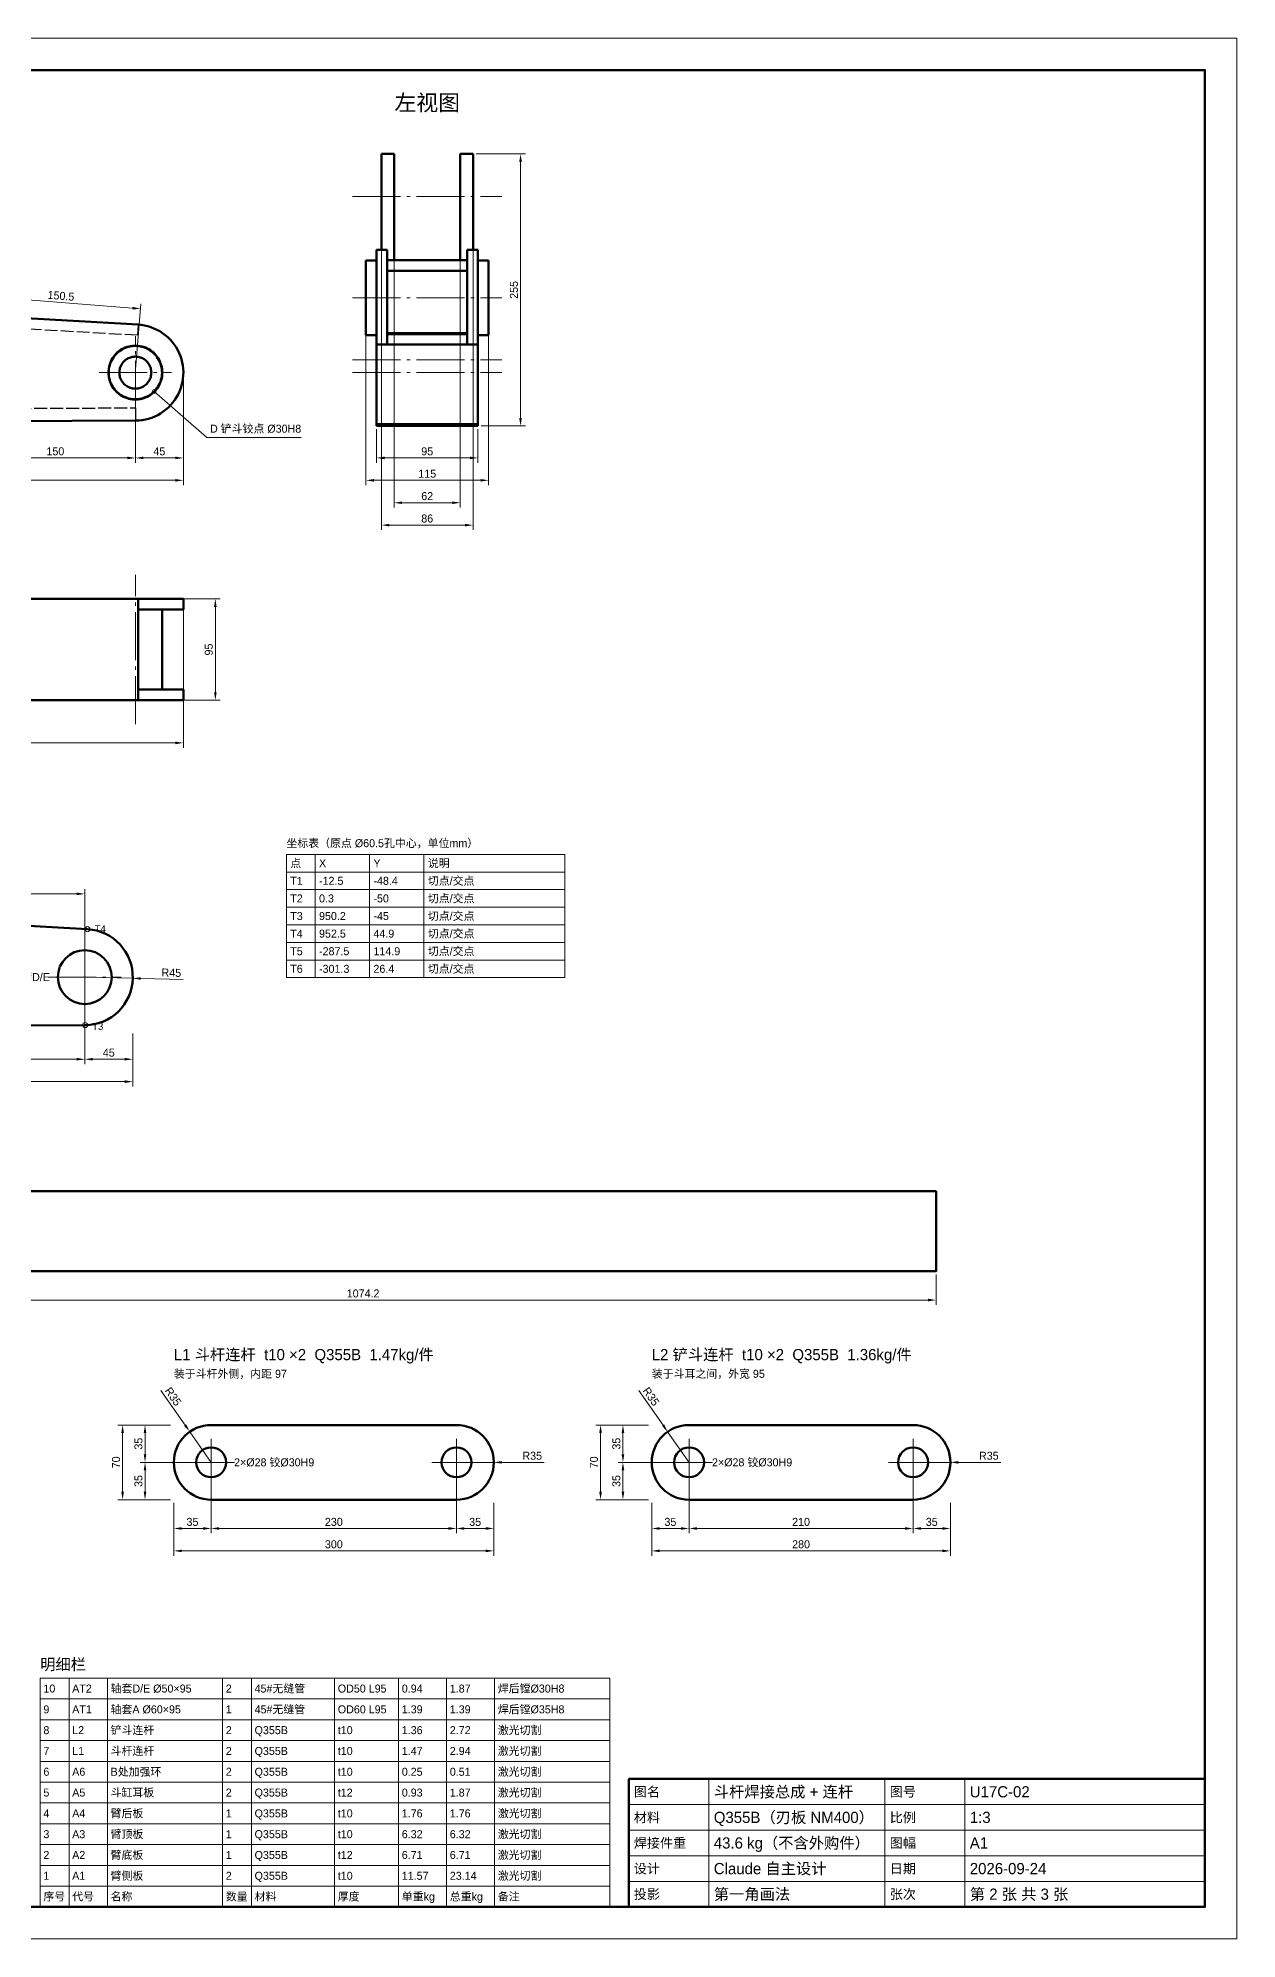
# Model space of a CAD drawing. Header units: millimetres. Extents: x 0 to 2523, y 0 to 1782.
# Drawn here: x 1399 to 2523, y 0 to 1782 of the extents above; entities that cross this region are included whole.
import ezdxf
from ezdxf.enums import TextEntityAlignment as Align

# ---------------------------------------------------------------- set-up
doc = ezdxf.new("R2010")
doc.units = ezdxf.units.MM
doc.header["$LTSCALE"] = 3
doc.linetypes.add('GB_CENTER', pattern=[20, 15, -2, 1, -2])
doc.linetypes.add('GB_HIDDEN', pattern=[5, 4, -1])
for name, color, linetype, lineweight in [('CENTER', 7, 'GB_CENTER', 18), ('DIM', 7, 'Continuous', 18), ('FRAME', 7, 'Continuous', 70), ('HIDDEN', 7, 'GB_HIDDEN', 25), ('OUTLINE', 7, 'Continuous', 50), ('TEXT', 7, 'Continuous', 25), ('THIN', 7, 'Continuous', 18)]:
    doc.layers.add(name, color=color, linetype=linetype, lineweight=lineweight)
doc.styles.add('CJK', font='wqy-zenhei.ttc')
doc.dimstyles.new('GB', dxfattribs={"dimscale": 3, "dimtxt": 2.5, "dimasz": 2.5, "dimexe": 1.5, "dimexo": 1, "dimgap": 0.8, "dimtad": 1, "dimdec": 1, "dimdsep": 46, "dimtxsty": 'CJK', "dimcen": 2.5, "dimazin": 3, "dimtfac": 1, "dimtmove": 0, "dimatfit": 3, "dimlwd": 18, "dimlwe": 18})

msp = doc.modelspace()

# ---------------------------------------------------------------- linework, layer by layer
at = {"layer": 'CENTER'}
for p, q in [((1693.83, 1633.37), (1833.83, 1633.37)), ((1693.83, 1538.37), (1833.83, 1538.37)), ((1490.2, 1434.37), (1490.2, 1502.37)), ((1693.83, 1480.37), (1833.83, 1480.37)), ((1456.2, 1468.37), (1524.2, 1468.37)), ((1693.83, 1468.37), (1833.83, 1468.37)), ((1693.83, 1468.37), (1833.83, 1468.37)), ((1490.2, 1138.74), (1490.2, 1278.74)), ((1442.81, 867.44), (1442.81, 935.94)), ((1408.56, 901.69), (1477.06, 901.69)), ((1561.27, 423.81), (1561.27, 469.81)), ((1791.27, 423.81), (1791.27, 469.81)), ((2009.33, 423.81), (2009.33, 469.81)), ((2219.33, 423.81), (2219.33, 469.81)), ((1538.27, 446.81), (1584.27, 446.81)), ((1768.27, 446.81), (1814.27, 446.81)), ((1986.33, 446.81), (2032.33, 446.81)), ((2196.33, 446.81), (2242.33, 446.81))]:
    msp.add_line(p, q, dxfattribs=at)
at = {"layer": 'DIM'}
msp.add_lwpolyline([(1507.87, 1450.69), (1557.2, 1407.37), (1645.7, 1407.37)], dxfattribs=at)
msp.add_circle((1507.87, 1450.69), 1.8, dxfattribs=at)
at = {"layer": 'FRAME'}
for points in [[(75, 30), (2493, 30), (2493, 1752), (75, 1752)], [(1953, 30), (2493, 30), (2493, 150), (1953, 150)]]:
    msp.add_lwpolyline(points, close=True, dxfattribs=at)
at = {"layer": 'HIDDEN'}
for points in [[(1492.73, 1513.3), (252.73, 1583.3)], [(1492.17, 1503.31), (419.63, 1563.86)], [(1492.17, 1503.31), (419.63, 1563.86)], [(1490.43, 1423.37), (1493.51, 1423.49), (1496.57, 1423.82), (1499.6, 1424.36), (1502.59, 1425.11), (1505.52, 1426.06), (1508.38, 1427.2), (1511.15, 1428.54), (1513.83, 1430.07), (1516.39, 1431.78), (1518.83, 1433.65), (1521.14, 1435.69), (1523.3, 1437.89), (1525.31, 1440.22), (1527.15, 1442.69), (1528.82, 1445.28), (1530.31, 1447.97), (1531.61, 1450.76), (1532.72, 1453.64), (1533.62, 1456.58), (1534.33, 1459.58), (1534.83, 1462.61), (1535.12, 1465.68), (1535.19, 1468.76), (1535.06, 1471.83), (1534.72, 1474.89), (1534.17, 1477.92), (1533.41, 1480.91), (1532.45, 1483.84), (1531.3, 1486.69), (1529.95, 1489.46), (1528.41, 1492.13), (1526.7, 1494.68), (1524.81, 1497.12), (1522.77, 1499.42), (1520.57, 1501.57), (1518.22, 1503.57), (1515.75, 1505.41), (1513.16, 1507.07), (1510.46, 1508.55), (1507.66, 1509.84), (1504.79, 1510.94), (1501.84, 1511.84), (1498.84, 1512.53), (1495.8, 1513.02), (1492.73, 1513.3)], [(1490.43, 1423.37), (1493.51, 1423.49), (1496.57, 1423.82), (1499.6, 1424.36), (1502.59, 1425.11), (1505.52, 1426.06), (1508.38, 1427.2), (1511.15, 1428.54), (1513.83, 1430.07), (1516.39, 1431.78), (1518.83, 1433.65), (1521.14, 1435.69), (1523.3, 1437.89), (1525.31, 1440.22), (1527.15, 1442.69), (1528.82, 1445.28), (1530.31, 1447.97), (1531.61, 1450.76), (1532.72, 1453.64), (1533.62, 1456.58), (1534.33, 1459.58), (1534.83, 1462.61), (1535.12, 1465.68), (1535.19, 1468.76), (1535.06, 1471.83), (1534.72, 1474.89), (1534.17, 1477.92), (1533.41, 1480.91), (1532.45, 1483.84), (1531.3, 1486.69), (1529.95, 1489.46), (1528.41, 1492.13), (1526.7, 1494.68), (1524.81, 1497.12), (1522.77, 1499.42), (1520.57, 1501.57), (1518.22, 1503.57), (1515.75, 1505.41), (1513.16, 1507.07), (1510.46, 1508.55), (1507.66, 1509.84), (1504.79, 1510.94), (1501.84, 1511.84), (1498.84, 1512.53), (1495.8, 1513.02), (1492.73, 1513.3)], [(1490.43, 1423.37), (1493.51, 1423.49), (1496.57, 1423.82), (1499.6, 1424.36), (1502.59, 1425.11), (1505.52, 1426.06), (1508.38, 1427.2), (1511.15, 1428.54), (1513.83, 1430.07), (1516.39, 1431.78), (1518.83, 1433.65), (1521.14, 1435.69), (1523.3, 1437.89), (1525.31, 1440.22), (1527.15, 1442.69), (1528.82, 1445.28), (1530.31, 1447.97), (1531.61, 1450.76), (1532.72, 1453.64), (1533.62, 1456.58), (1534.33, 1459.58), (1534.83, 1462.61), (1535.12, 1465.68), (1535.19, 1468.76), (1535.06, 1471.83), (1534.72, 1474.89), (1534.17, 1477.92), (1533.41, 1480.91), (1532.45, 1483.84), (1531.3, 1486.69), (1529.95, 1489.46), (1528.41, 1492.13), (1526.7, 1494.68), (1524.81, 1497.12), (1522.77, 1499.42), (1520.57, 1501.57), (1518.22, 1503.57), (1515.75, 1505.41), (1513.16, 1507.07), (1510.46, 1508.55), (1507.66, 1509.84), (1504.79, 1510.94), (1501.84, 1511.84), (1498.84, 1512.53), (1495.8, 1513.02), (1492.73, 1513.3)], [(1492.73, 1513.3), (1492.17, 1503.31)], [(1492.73, 1513.3), (1492.17, 1503.31)], [(1515.45, 1468.37), (1515.39, 1466.61), (1515.2, 1464.85), (1514.89, 1463.12), (1514.47, 1461.41), (1513.92, 1459.73), (1513.26, 1458.1), (1512.49, 1456.51), (1511.61, 1454.99), (1510.62, 1453.53), (1509.54, 1452.14), (1508.36, 1450.83), (1507.09, 1449.6), (1505.74, 1448.47), (1504.32, 1447.44), (1502.82, 1446.5), (1501.27, 1445.67), (1499.66, 1444.96), (1498, 1444.35), (1496.31, 1443.87), (1494.58, 1443.5), (1492.84, 1443.26), (1491.08, 1443.13), (1489.32, 1443.13), (1487.56, 1443.26), (1485.81, 1443.5), (1484.09, 1443.87), (1482.39, 1444.35), (1480.74, 1444.96), (1479.13, 1445.67), (1477.57, 1446.5), (1476.08, 1447.44), (1474.65, 1448.47), (1473.3, 1449.6), (1472.03, 1450.83), (1470.85, 1452.14), (1469.77, 1453.53), (1468.78, 1454.99), (1467.9, 1456.51), (1467.13, 1458.1), (1466.47, 1459.73), (1465.92, 1461.41), (1465.5, 1463.12), (1465.19, 1464.85), (1465.01, 1466.61), (1464.95, 1468.37), (1465.01, 1470.13), (1465.19, 1471.88), (1465.5, 1473.62), (1465.92, 1475.33), (1466.47, 1477), (1467.13, 1478.64), (1467.9, 1480.22), (1468.78, 1481.75), (1469.77, 1483.21), (1470.85, 1484.6), (1472.03, 1485.91), (1473.3, 1487.13), (1474.65, 1488.27), (1476.08, 1489.3), (1477.57, 1490.24), (1479.13, 1491.06), (1480.74, 1491.78), (1482.39, 1492.38), (1484.09, 1492.87), (1485.81, 1493.23), (1487.56, 1493.48), (1489.32, 1493.6), (1491.08, 1493.6), (1492.84, 1493.48), (1494.58, 1493.23), (1496.31, 1492.87), (1498, 1492.38), (1499.66, 1491.78), (1501.27, 1491.06), (1502.82, 1490.24), (1504.32, 1489.3), (1505.74, 1488.27), (1507.09, 1487.13), (1508.36, 1485.91), (1509.54, 1484.6), (1510.62, 1483.21), (1511.61, 1481.75), (1512.49, 1480.22), (1513.26, 1478.64), (1513.92, 1477), (1514.47, 1475.33), (1514.89, 1473.62), (1515.2, 1471.88), (1515.39, 1470.13), (1515.45, 1468.37)], [(1515.45, 1468.37), (1515.39, 1466.61), (1515.2, 1464.85), (1514.89, 1463.12), (1514.47, 1461.41), (1513.92, 1459.73), (1513.26, 1458.1), (1512.49, 1456.51), (1511.61, 1454.99), (1510.62, 1453.53), (1509.54, 1452.14), (1508.36, 1450.83), (1507.09, 1449.6), (1505.74, 1448.47), (1504.32, 1447.44), (1502.82, 1446.5), (1501.27, 1445.67), (1499.66, 1444.96), (1498, 1444.35), (1496.31, 1443.87), (1494.58, 1443.5), (1492.84, 1443.26), (1491.08, 1443.13), (1489.32, 1443.13), (1487.56, 1443.26), (1485.81, 1443.5), (1484.09, 1443.87), (1482.39, 1444.35), (1480.74, 1444.96), (1479.13, 1445.67), (1477.57, 1446.5), (1476.08, 1447.44), (1474.65, 1448.47), (1473.3, 1449.6), (1472.03, 1450.83), (1470.85, 1452.14), (1469.77, 1453.53), (1468.78, 1454.99), (1467.9, 1456.51), (1467.13, 1458.1), (1466.47, 1459.73), (1465.92, 1461.41), (1465.5, 1463.12), (1465.19, 1464.85), (1465.01, 1466.61), (1464.95, 1468.37), (1465.01, 1470.13), (1465.19, 1471.88), (1465.5, 1473.62), (1465.92, 1475.33), (1466.47, 1477), (1467.13, 1478.64), (1467.9, 1480.22), (1468.78, 1481.75), (1469.77, 1483.21), (1470.85, 1484.6), (1472.03, 1485.91), (1473.3, 1487.13), (1474.65, 1488.27), (1476.08, 1489.3), (1477.57, 1490.24), (1479.13, 1491.06), (1480.74, 1491.78), (1482.39, 1492.38), (1484.09, 1492.87), (1485.81, 1493.23), (1487.56, 1493.48), (1489.32, 1493.6), (1491.08, 1493.6), (1492.84, 1493.48), (1494.58, 1493.23), (1496.31, 1492.87), (1498, 1492.38), (1499.66, 1491.78), (1501.27, 1491.06), (1502.82, 1490.24), (1504.32, 1489.3), (1505.74, 1488.27), (1507.09, 1487.13), (1508.36, 1485.91), (1509.54, 1484.6), (1510.62, 1483.21), (1511.61, 1481.75), (1512.49, 1480.22), (1513.26, 1478.64), (1513.92, 1477), (1514.47, 1475.33), (1514.89, 1473.62), (1515.2, 1471.88), (1515.39, 1470.13), (1515.45, 1468.37)], [(1515.45, 1468.37), (1515.39, 1466.61), (1515.2, 1464.85), (1514.89, 1463.12), (1514.47, 1461.41), (1513.92, 1459.73), (1513.26, 1458.1), (1512.49, 1456.51), (1511.61, 1454.99), (1510.62, 1453.53), (1509.54, 1452.14), (1508.36, 1450.83), (1507.09, 1449.6), (1505.74, 1448.47), (1504.32, 1447.44), (1502.82, 1446.5), (1501.27, 1445.67), (1499.66, 1444.96), (1498, 1444.35), (1496.31, 1443.87), (1494.58, 1443.5), (1492.84, 1443.26), (1491.08, 1443.13), (1489.32, 1443.13), (1487.56, 1443.26), (1485.81, 1443.5), (1484.09, 1443.87), (1482.39, 1444.35), (1480.74, 1444.96), (1479.13, 1445.67), (1477.57, 1446.5), (1476.08, 1447.44), (1474.65, 1448.47), (1473.3, 1449.6), (1472.03, 1450.83), (1470.85, 1452.14), (1469.77, 1453.53), (1468.78, 1454.99), (1467.9, 1456.51), (1467.13, 1458.1), (1466.47, 1459.73), (1465.92, 1461.41), (1465.5, 1463.12), (1465.19, 1464.85), (1465.01, 1466.61), (1464.95, 1468.37), (1465.01, 1470.13), (1465.19, 1471.88), (1465.5, 1473.62), (1465.92, 1475.33), (1466.47, 1477), (1467.13, 1478.64), (1467.9, 1480.22), (1468.78, 1481.75), (1469.77, 1483.21), (1470.85, 1484.6), (1472.03, 1485.91), (1473.3, 1487.13), (1474.65, 1488.27), (1476.08, 1489.3), (1477.57, 1490.24), (1479.13, 1491.06), (1480.74, 1491.78), (1482.39, 1492.38), (1484.09, 1492.87), (1485.81, 1493.23), (1487.56, 1493.48), (1489.32, 1493.6), (1491.08, 1493.6), (1492.84, 1493.48), (1494.58, 1493.23), (1496.31, 1492.87), (1498, 1492.38), (1499.66, 1491.78), (1501.27, 1491.06), (1502.82, 1490.24), (1504.32, 1489.3), (1505.74, 1488.27), (1507.09, 1487.13), (1508.36, 1485.91), (1509.54, 1484.6), (1510.62, 1483.21), (1511.61, 1481.75), (1512.49, 1480.22), (1513.26, 1478.64), (1513.92, 1477), (1514.47, 1475.33), (1514.89, 1473.62), (1515.2, 1471.88), (1515.39, 1470.13), (1515.45, 1468.37)], [(1515.2, 1468.37), (1515.14, 1470.11), (1514.95, 1471.85), (1514.65, 1473.57), (1514.23, 1475.26), (1513.69, 1476.92), (1513.04, 1478.54), (1512.27, 1480.11), (1511.4, 1481.62), (1510.42, 1483.06), (1509.35, 1484.44), (1508.18, 1485.73), (1506.92, 1486.95), (1505.59, 1488.07), (1504.18, 1489.09), (1502.7, 1490.02), (1501.16, 1490.84), (1499.56, 1491.55), (1497.92, 1492.14), (1496.24, 1492.63), (1494.54, 1492.99), (1492.81, 1493.23), (1491.07, 1493.35), (1489.32, 1493.35), (1487.58, 1493.23), (1485.86, 1492.99), (1484.15, 1492.63), (1482.47, 1492.14), (1480.83, 1491.55), (1479.24, 1490.84), (1477.7, 1490.02), (1476.22, 1489.09), (1474.81, 1488.07), (1473.47, 1486.95), (1472.21, 1485.73), (1471.05, 1484.44), (1469.97, 1483.06), (1469, 1481.62), (1468.12, 1480.11), (1467.36, 1478.54), (1466.7, 1476.92), (1466.17, 1475.26), (1465.74, 1473.57), (1465.44, 1471.85), (1465.26, 1470.11), (1465.2, 1468.37), (1465.26, 1466.62), (1465.44, 1464.89), (1465.74, 1463.17), (1466.17, 1461.48), (1466.7, 1459.82), (1467.36, 1458.2), (1468.12, 1456.63), (1469, 1455.12), (1469.97, 1453.67), (1471.05, 1452.3), (1472.21, 1451), (1473.47, 1449.79), (1474.81, 1448.67), (1476.22, 1447.64), (1477.7, 1446.72), (1479.24, 1445.9), (1480.83, 1445.19), (1482.47, 1444.59), (1484.15, 1444.11), (1485.86, 1443.75), (1487.58, 1443.51), (1489.32, 1443.38), (1491.07, 1443.38), (1492.81, 1443.51), (1494.54, 1443.75), (1496.24, 1444.11), (1497.92, 1444.59), (1499.56, 1445.19), (1501.16, 1445.9), (1502.7, 1446.72), (1504.18, 1447.64), (1505.59, 1448.67), (1506.92, 1449.79), (1508.18, 1451), (1509.35, 1452.3), (1510.42, 1453.67), (1511.4, 1455.12), (1512.27, 1456.63), (1513.04, 1458.2), (1513.69, 1459.82), (1514.23, 1461.48), (1514.65, 1463.17), (1514.95, 1464.89), (1515.14, 1466.62), (1515.2, 1468.37)], [(1505.2, 1468.37), (1505.16, 1469.41), (1505.05, 1470.46), (1504.87, 1471.49), (1504.62, 1472.5), (1504.29, 1473.5), (1503.9, 1474.47), (1503.44, 1475.41), (1502.92, 1476.32), (1502.33, 1477.19), (1501.69, 1478.01), (1500.99, 1478.79), (1500.23, 1479.52), (1499.43, 1480.19), (1498.58, 1480.8), (1497.7, 1481.36), (1496.77, 1481.85), (1495.82, 1482.28), (1494.83, 1482.63), (1493.83, 1482.92), (1492.8, 1483.14), (1491.76, 1483.29), (1490.72, 1483.36), (1489.67, 1483.36), (1488.63, 1483.29), (1487.59, 1483.14), (1486.57, 1482.92), (1485.56, 1482.63), (1484.58, 1482.28), (1483.62, 1481.85), (1482.7, 1481.36), (1481.81, 1480.8), (1480.96, 1480.19), (1480.16, 1479.52), (1479.41, 1478.79), (1478.71, 1478.01), (1478.06, 1477.19), (1477.48, 1476.32), (1476.95, 1475.41), (1476.49, 1474.47), (1476.1, 1473.5), (1475.78, 1472.5), (1475.52, 1471.49), (1475.34, 1470.46), (1475.23, 1469.41), (1475.2, 1468.37), (1475.23, 1467.32), (1475.34, 1466.28), (1475.52, 1465.25), (1475.78, 1464.23), (1476.1, 1463.24), (1476.49, 1462.27), (1476.95, 1461.33), (1477.48, 1460.42), (1478.06, 1459.55), (1478.71, 1458.73), (1479.41, 1457.95), (1480.16, 1457.22), (1480.96, 1456.55), (1481.81, 1455.93), (1482.7, 1455.38), (1483.62, 1454.89), (1484.58, 1454.46), (1485.56, 1454.1), (1486.57, 1453.81), (1487.59, 1453.6), (1488.63, 1453.45), (1489.67, 1453.38), (1490.72, 1453.38), (1491.76, 1453.45), (1492.8, 1453.6), (1493.83, 1453.81), (1494.83, 1454.1), (1495.82, 1454.46), (1496.77, 1454.89), (1497.7, 1455.38), (1498.58, 1455.93), (1499.43, 1456.55), (1500.23, 1457.22), (1500.99, 1457.95), (1501.69, 1458.73), (1502.33, 1459.55), (1502.92, 1460.42), (1503.44, 1461.33), (1503.9, 1462.27), (1504.29, 1463.24), (1504.62, 1464.23), (1504.87, 1465.25), (1505.05, 1466.28), (1505.16, 1467.32), (1505.2, 1468.37)], [(540.4, 1430.37), (1490.37, 1435.37)], [(540.4, 1430.37), (1490.37, 1435.37)], [(1490.37, 1435.37), (1490.43, 1423.37)], [(1490.37, 1435.37), (1490.43, 1423.37)], [(540.46, 1418.37), (1490.43, 1423.37)]]:
    msp.add_lwpolyline(points, dxfattribs=at)
at = {"layer": 'OUTLINE'}
for points in [[(1720.83, 1673.37), (1720.83, 1643.48)], [(1732.83, 1673.37), (1720.83, 1673.37)], [(1732.83, 1673.37), (1732.83, 1643.48)], [(1794.83, 1673.37), (1794.83, 1643.48)], [(1806.83, 1673.37), (1794.83, 1673.37)], [(1806.83, 1673.37), (1806.83, 1643.48)], [(1720.83, 1643.48), (1720.83, 1583.37)], [(1732.83, 1643.48), (1732.83, 1573.84)], [(1794.83, 1643.48), (1794.83, 1573.84)], [(1806.83, 1643.48), (1806.83, 1583.37)], [(1492.73, 1513.3), (252.73, 1583.3)], [(1706.33, 1573.37), (1706.33, 1503.37)], [(1716.33, 1573.37), (1706.33, 1573.37)], [(1716.33, 1583.37), (1716.33, 1494.81)], [(1726.33, 1583.37), (1716.33, 1583.37)], [(1726.33, 1583.37), (1726.33, 1494.81)], [(1726.33, 1573.84), (1801.33, 1573.84)], [(1801.33, 1583.37), (1801.33, 1494.81)], [(1811.33, 1583.37), (1801.33, 1583.37)], [(1811.33, 1583.37), (1811.33, 1494.81)], [(1821.33, 1573.37), (1811.33, 1573.37)], [(1821.33, 1573.37), (1821.33, 1503.37)], [(1726.33, 1563.86), (1801.33, 1563.86)], [(1490.43, 1423.37), (1493.51, 1423.49), (1496.57, 1423.82), (1499.6, 1424.36), (1502.59, 1425.11), (1505.52, 1426.06), (1508.38, 1427.2), (1511.15, 1428.54), (1513.83, 1430.07), (1516.39, 1431.78), (1518.83, 1433.65), (1521.14, 1435.69), (1523.3, 1437.89), (1525.31, 1440.22), (1527.15, 1442.69), (1528.82, 1445.28), (1530.31, 1447.97), (1531.61, 1450.76), (1532.72, 1453.64), (1533.62, 1456.58), (1534.33, 1459.58), (1534.83, 1462.61), (1535.12, 1465.68), (1535.19, 1468.76), (1535.06, 1471.83), (1534.72, 1474.89), (1534.17, 1477.92), (1533.41, 1480.91), (1532.45, 1483.84), (1531.3, 1486.69), (1529.95, 1489.46), (1528.41, 1492.13), (1526.7, 1494.68), (1524.81, 1497.12), (1522.77, 1499.42), (1520.57, 1501.57), (1518.22, 1503.57), (1515.75, 1505.41), (1513.16, 1507.07), (1510.46, 1508.55), (1507.66, 1509.84), (1504.79, 1510.94), (1501.84, 1511.84), (1498.84, 1512.53), (1495.8, 1513.02), (1492.73, 1513.3)], [(1716.33, 1503.37), (1706.33, 1503.37)], [(1801.33, 1505.37), (1726.33, 1505.37)], [(1726.33, 1504.49), (1801.33, 1504.49)], [(1821.33, 1503.37), (1811.33, 1503.37)], [(1515.45, 1468.37), (1515.39, 1466.61), (1515.2, 1464.85), (1514.89, 1463.12), (1514.47, 1461.41), (1513.92, 1459.73), (1513.26, 1458.1), (1512.49, 1456.51), (1511.61, 1454.99), (1510.62, 1453.53), (1509.54, 1452.14), (1508.36, 1450.83), (1507.09, 1449.6), (1505.74, 1448.47), (1504.32, 1447.44), (1502.82, 1446.5), (1501.27, 1445.67), (1499.66, 1444.96), (1498, 1444.35), (1496.31, 1443.87), (1494.58, 1443.5), (1492.84, 1443.26), (1491.08, 1443.13), (1489.32, 1443.13), (1487.56, 1443.26), (1485.81, 1443.5), (1484.09, 1443.87), (1482.39, 1444.35), (1480.74, 1444.96), (1479.13, 1445.67), (1477.57, 1446.5), (1476.08, 1447.44), (1474.65, 1448.47), (1473.3, 1449.6), (1472.03, 1450.83), (1470.85, 1452.14), (1469.77, 1453.53), (1468.78, 1454.99), (1467.9, 1456.51), (1467.13, 1458.1), (1466.47, 1459.73), (1465.92, 1461.41), (1465.5, 1463.12), (1465.19, 1464.85), (1465.01, 1466.61), (1464.95, 1468.37), (1465.01, 1470.13), (1465.19, 1471.88), (1465.5, 1473.62), (1465.92, 1475.33), (1466.47, 1477), (1467.13, 1478.64), (1467.9, 1480.22), (1468.78, 1481.75), (1469.77, 1483.21), (1470.85, 1484.6), (1472.03, 1485.91), (1473.3, 1487.13), (1474.65, 1488.27), (1476.08, 1489.3), (1477.57, 1490.24), (1479.13, 1491.06), (1480.74, 1491.78), (1482.39, 1492.38), (1484.09, 1492.87), (1485.81, 1493.23), (1487.56, 1493.48), (1489.32, 1493.6), (1491.08, 1493.6), (1492.84, 1493.48), (1494.58, 1493.23), (1496.31, 1492.87), (1498, 1492.38), (1499.66, 1491.78), (1501.27, 1491.06), (1502.82, 1490.24), (1504.32, 1489.3), (1505.74, 1488.27), (1507.09, 1487.13), (1508.36, 1485.91), (1509.54, 1484.6), (1510.62, 1483.21), (1511.61, 1481.75), (1512.49, 1480.22), (1513.26, 1478.64), (1513.92, 1477), (1514.47, 1475.33), (1514.89, 1473.62), (1515.2, 1471.88), (1515.39, 1470.13), (1515.45, 1468.37)], [(1515.2, 1468.37), (1515.14, 1470.11), (1514.95, 1471.85), (1514.65, 1473.57), (1514.23, 1475.26), (1513.69, 1476.92), (1513.04, 1478.54), (1512.27, 1480.11), (1511.4, 1481.62), (1510.42, 1483.06), (1509.35, 1484.44), (1508.18, 1485.73), (1506.92, 1486.95), (1505.59, 1488.07), (1504.18, 1489.09), (1502.7, 1490.02), (1501.16, 1490.84), (1499.56, 1491.55), (1497.92, 1492.14), (1496.24, 1492.63), (1494.54, 1492.99), (1492.81, 1493.23), (1491.07, 1493.35), (1489.32, 1493.35), (1487.58, 1493.23), (1485.86, 1492.99), (1484.15, 1492.63), (1482.47, 1492.14), (1480.83, 1491.55), (1479.24, 1490.84), (1477.7, 1490.02), (1476.22, 1489.09), (1474.81, 1488.07), (1473.47, 1486.95), (1472.21, 1485.73), (1471.05, 1484.44), (1469.97, 1483.06), (1469, 1481.62), (1468.12, 1480.11), (1467.36, 1478.54), (1466.7, 1476.92), (1466.17, 1475.26), (1465.74, 1473.57), (1465.44, 1471.85), (1465.26, 1470.11), (1465.2, 1468.37), (1465.26, 1466.62), (1465.44, 1464.89), (1465.74, 1463.17), (1466.17, 1461.48), (1466.7, 1459.82), (1467.36, 1458.2), (1468.12, 1456.63), (1469, 1455.12), (1469.97, 1453.67), (1471.05, 1452.3), (1472.21, 1451), (1473.47, 1449.79), (1474.81, 1448.67), (1476.22, 1447.64), (1477.7, 1446.72), (1479.24, 1445.9), (1480.83, 1445.19), (1482.47, 1444.59), (1484.15, 1444.11), (1485.86, 1443.75), (1487.58, 1443.51), (1489.32, 1443.38), (1491.07, 1443.38), (1492.81, 1443.51), (1494.54, 1443.75), (1496.24, 1444.11), (1497.92, 1444.59), (1499.56, 1445.19), (1501.16, 1445.9), (1502.7, 1446.72), (1504.18, 1447.64), (1505.59, 1448.67), (1506.92, 1449.79), (1508.18, 1451), (1509.35, 1452.3), (1510.42, 1453.67), (1511.4, 1455.12), (1512.27, 1456.63), (1513.04, 1458.2), (1513.69, 1459.82), (1514.23, 1461.48), (1514.65, 1463.17), (1514.95, 1464.89), (1515.14, 1466.62), (1515.2, 1468.37)], [(1505.2, 1468.37), (1505.16, 1469.41), (1505.05, 1470.46), (1504.87, 1471.49), (1504.62, 1472.5), (1504.29, 1473.5), (1503.9, 1474.47), (1503.44, 1475.41), (1502.92, 1476.32), (1502.33, 1477.19), (1501.69, 1478.01), (1500.99, 1478.79), (1500.23, 1479.52), (1499.43, 1480.19), (1498.58, 1480.8), (1497.7, 1481.36), (1496.77, 1481.85), (1495.82, 1482.28), (1494.83, 1482.63), (1493.83, 1482.92), (1492.8, 1483.14), (1491.76, 1483.29), (1490.72, 1483.36), (1489.67, 1483.36), (1488.63, 1483.29), (1487.59, 1483.14), (1486.57, 1482.92), (1485.56, 1482.63), (1484.58, 1482.28), (1483.62, 1481.85), (1482.7, 1481.36), (1481.81, 1480.8), (1480.96, 1480.19), (1480.16, 1479.52), (1479.41, 1478.79), (1478.71, 1478.01), (1478.06, 1477.19), (1477.48, 1476.32), (1476.95, 1475.41), (1476.49, 1474.47), (1476.1, 1473.5), (1475.78, 1472.5), (1475.52, 1471.49), (1475.34, 1470.46), (1475.23, 1469.41), (1475.2, 1468.37), (1475.23, 1467.32), (1475.34, 1466.28), (1475.52, 1465.25), (1475.78, 1464.23), (1476.1, 1463.24), (1476.49, 1462.27), (1476.95, 1461.33), (1477.48, 1460.42), (1478.06, 1459.55), (1478.71, 1458.73), (1479.41, 1457.95), (1480.16, 1457.22), (1480.96, 1456.55), (1481.81, 1455.93), (1482.7, 1455.38), (1483.62, 1454.89), (1484.58, 1454.46), (1485.56, 1454.1), (1486.57, 1453.81), (1487.59, 1453.6), (1488.63, 1453.45), (1489.67, 1453.38), (1490.72, 1453.38), (1491.76, 1453.45), (1492.8, 1453.6), (1493.83, 1453.81), (1494.83, 1454.1), (1495.82, 1454.46), (1496.77, 1454.89), (1497.7, 1455.38), (1498.58, 1455.93), (1499.43, 1456.55), (1500.23, 1457.22), (1500.99, 1457.95), (1501.69, 1458.73), (1502.33, 1459.55), (1502.92, 1460.42), (1503.44, 1461.33), (1503.9, 1462.27), (1504.29, 1463.24), (1504.62, 1464.23), (1504.87, 1465.25), (1505.05, 1466.28), (1505.16, 1467.32), (1505.2, 1468.37)], [(1716.33, 1494.81), (1716.33, 1419.97)], [(1716.33, 1494.81), (1726.33, 1494.81)], [(1726.33, 1494.81), (1801.33, 1494.81)], [(1801.33, 1494.81), (1811.33, 1494.81)], [(1811.33, 1494.81), (1811.33, 1419.97)], [(540.46, 1418.37), (1490.43, 1423.37)], [(1716.33, 1419.97), (1726.33, 1419.97)], [(1716.33, 1419.97), (1716.33, 1418.37)], [(1716.33, 1418.37), (1726.33, 1418.37)], [(1726.33, 1418.37), (1716.33, 1418.37)], [(1726.33, 1419.97), (1801.33, 1419.97)], [(1726.33, 1419.97), (1726.33, 1418.37)], [(1726.33, 1418.37), (1801.33, 1418.37)], [(1801.33, 1419.97), (1811.33, 1419.97)], [(1801.33, 1419.97), (1801.33, 1418.37)], [(1801.33, 1418.37), (1811.33, 1418.37)], [(1811.33, 1418.37), (1801.33, 1418.37)], [(1811.33, 1419.97), (1811.33, 1418.37)], [(1492.73, 1256.24), (252.73, 1256.24)], [(1535.2, 1256.24), (1492.73, 1256.24)], [(1492.73, 1256.24), (1492.73, 1246.24)], [(1535.2, 1246.24), (1535.2, 1256.24)], [(1535.2, 1246.24), (1492.73, 1246.24)], [(1492.73, 1246.24), (1492.73, 1171.24)], [(1515.2, 1246.24), (1515.2, 1171.24)], [(1492.73, 1161.24), (252.73, 1161.24)], [(1535.2, 1171.24), (1492.73, 1171.24)], [(1492.73, 1171.24), (1492.73, 1161.24)], [(1535.2, 1161.24), (1492.73, 1161.24)], [(1535.2, 1161.24), (1535.2, 1171.24)]]:
    msp.add_lwpolyline(points, dxfattribs=at)
for points in [[(480.26, 853.29, 0.0648087), (493.07, 851.69), (1443.04, 856.69, 0.9696381), (1445.34, 946.62), (205.34, 1016.62, 0.9059519), (191.52, 928.13)], [(1561.27, 481.81, 1), (1561.27, 411.81), (1791.27, 411.81, 1), (1791.27, 481.81)], [(2009.33, 481.81, 1), (2009.33, 411.81), (2219.33, 411.81, 1), (2219.33, 481.81)]]:
    msp.add_lwpolyline(points, format="xyb", close=True, dxfattribs=at)
msp.add_lwpolyline([(1166.6, 625.95), (2240.85, 625.95), (2240.85, 700.95), (1166.6, 700.95)], close=True, dxfattribs=at)
for centre, radius in [((1442.81, 901.69), 25.25), ((1561.27, 446.81), 14), ((1791.27, 446.81), 14), ((2009.33, 446.81), 14), ((2219.33, 446.81), 14)]:
    msp.add_circle(centre, radius, dxfattribs=at)
at = {"layer": 'THIN'}
for p, q in [((1631.81, 1016.69), (1892.81, 1016.69)), ((1631.81, 1016.69), (1631.81, 901.19)), ((1658.81, 1016.69), (1658.81, 901.19)), ((1709.81, 1016.69), (1709.81, 901.19)), ((1760.81, 1016.69), (1760.81, 901.19)), ((1892.81, 1016.69), (1892.81, 901.19)), ((1631.81, 1000.19), (1892.81, 1000.19)), ((1631.81, 983.69), (1892.81, 983.69)), ((1631.81, 967.19), (1892.81, 967.19)), ((1631.81, 950.69), (1892.81, 950.69)), ((1631.81, 934.19), (1892.81, 934.19)), ((1631.81, 917.69), (1892.81, 917.69)), ((1631.81, 901.19), (1892.81, 901.19)), ((1401, 244.5), (1935, 244.5)), ((1401, 244.5), (1401, 30)), ((1428, 244.5), (1428, 30)), ((1464, 244.5), (1464, 30)), ((1572, 244.5), (1572, 30)), ((1599, 244.5), (1599, 30)), ((1677, 244.5), (1677, 30)), ((1737, 244.5), (1737, 30)), ((1782, 244.5), (1782, 30)), ((1827, 244.5), (1827, 30)), ((1935, 244.5), (1935, 30)), ((1401, 225), (1935, 225)), ((1401, 205.5), (1935, 205.5)), ((1401, 186), (1935, 186)), ((1401, 166.5), (1935, 166.5)), ((1401, 147), (1935, 147)), ((1953, 150), (2493, 150)), ((1953, 150), (1953, 30)), ((2028, 150), (2028, 30)), ((2193, 150), (2193, 30)), ((2268, 150), (2268, 30)), ((2493, 150), (2493, 30)), ((1401, 127.5), (1935, 127.5)), ((1953, 126), (2493, 126)), ((1401, 108), (1935, 108)), ((1953, 102), (2493, 102)), ((1401, 88.5), (1935, 88.5)), ((1953, 78), (2493, 78)), ((1401, 69), (1935, 69)), ((1953, 54), (2493, 54)), ((1401, 49.5), (1935, 49.5)), ((1401, 30), (1935, 30))]:
    msp.add_line(p, q, dxfattribs=at)
msp.add_lwpolyline([(0, 0), (2523, 0), (2523, 1782), (0, 1782)], close=True, dxfattribs=at)
for centre in [(1445.34, 946.62), (1443.04, 856.69)]:
    msp.add_circle(centre, 2.4, dxfattribs=at)

# ---------------------------------------------------------------- texts
at = {"layer": 'DIM', "style": 'CJK'}
msp.add_text('D 铲斗铰点 Ø30H8', height=7.5, dxfattribs=at).set_placement((1560.2, 1409.77), align=Align.BOTTOM_LEFT)
for s, p in [('T4', (1457.34, 947.04)), ('T3', (1454.98, 855.48))]:
    msp.add_text(s, height=6.6, dxfattribs=at).set_placement(p, align=Align.MIDDLE_CENTER)
msp.add_text('2×Ø50.5 装轴套D/E', height=7.5, dxfattribs=at).set_placement((1410.06, 901.69), align=Align.MIDDLE_RIGHT)
for p in [(1582.77, 446.81), (2030.83, 446.81)]:
    msp.add_text('2×Ø28 铰Ø30H9', height=7.5, dxfattribs=at).set_placement(p, align=Align.MIDDLE_LEFT)
at = {"layer": 'TEXT', "style": 'CJK'}
msp.add_text('左视图', height=15, dxfattribs=at).set_placement((1763.83, 1709.37), align=Align.BOTTOM_CENTER)
for s, height, p in [('坐标表（原点 Ø60.5孔中心，单位mm）', 7.5, (1631.81, 1021.19)), ('L1 斗杆连杆  t10 ×2  Q355B  1.47kg/件', 10.5, (1526.27, 539.41)), ('L2 铲斗连杆  t10 ×2  Q355B  1.36kg/件', 10.5, (1974.33, 539.41)), ('装于斗杆外侧，内距 97', 7.5, (1526.27, 523.81)), ('装于斗耳之间，外宽 95', 7.5, (1974.33, 523.81)), ('明细栏', 10.5, (1401, 249))]:
    msp.add_text(s, height=height, dxfattribs=at).set_placement(p, align=Align.BOTTOM_LEFT)
for s, height, p in [('点', 7.5, (1635.41, 1008.44)), ('X', 7.5, (1662.41, 1008.44)), ('Y', 7.5, (1713.41, 1008.44)), ('说明', 7.5, (1764.41, 1008.44)), ('T1', 7.5, (1635.41, 991.94)), ('-12.5', 7.5, (1662.41, 991.94)), ('-48.4', 7.5, (1713.41, 991.94)), ('切点/交点', 7.5, (1764.41, 991.94)), ('切点/交点', 7.5, (1764.41, 975.44)), ('T2', 7.5, (1635.41, 975.44)), ('T3', 7.5, (1635.41, 958.94)), ('0.3', 7.5, (1662.41, 975.44)), ('950.2', 7.5, (1662.41, 958.94)), ('-50', 7.5, (1713.41, 975.44)), ('-45', 7.5, (1713.41, 958.94)), ('切点/交点', 7.5, (1764.41, 958.94)), ('T4', 7.5, (1635.41, 942.44)), ('952.5', 7.5, (1662.41, 942.44)), ('44.9', 7.5, (1713.41, 942.44)), ('切点/交点', 7.5, (1764.41, 942.44)), ('T5', 7.5, (1635.41, 925.94)), ('-287.5', 7.5, (1662.41, 925.94)), ('114.9', 7.5, (1713.41, 925.94)), ('切点/交点', 7.5, (1764.41, 925.94)), ('T6', 7.5, (1635.41, 909.44)), ('-301.3', 7.5, (1662.41, 909.44)), ('26.4', 7.5, (1713.41, 909.44)), ('切点/交点', 7.5, (1764.41, 909.44)), ('10', 7.5, (1404, 234.75)), ('AT2', 7.5, (1431, 234.75)), ('轴套D/E Ø50×95', 7.5, (1467, 234.75)), ('2', 7.5, (1575, 234.75)), ('45#无缝管', 7.5, (1602, 234.75)), ('OD50 L95', 7.5, (1680, 234.75)), ('0.94', 7.5, (1740, 234.75)), ('1.87', 7.5, (1785, 234.75)), ('焊后镗Ø30H8', 7.5, (1830, 234.75)), ('9', 7.5, (1404, 215.25)), ('AT1', 7.5, (1431, 215.25)), ('轴套A Ø60×95', 7.5, (1467, 215.25)), ('1', 7.5, (1575, 215.25)), ('45#无缝管', 7.5, (1602, 215.25)), ('OD60 L95', 7.5, (1680, 215.25)), ('1.39', 7.5, (1740, 215.25)), ('1.39', 7.5, (1785, 215.25)), ('焊后镗Ø35H8', 7.5, (1830, 215.25)), ('8', 7.5, (1404, 195.75)), ('L2', 7.5, (1431, 195.75)), ('铲斗连杆', 7.5, (1467, 195.75)), ('2', 7.5, (1575, 195.75)), ('Q355B', 7.5, (1602, 195.75)), ('t10', 7.5, (1680, 195.75)), ('1.36', 7.5, (1740, 195.75)), ('2.72', 7.5, (1785, 195.75)), ('激光切割', 7.5, (1830, 195.75)), ('7', 7.5, (1404, 176.25)), ('L1', 7.5, (1431, 176.25)), ('斗杆连杆', 7.5, (1467, 176.25)), ('2', 7.5, (1575, 176.25)), ('Q355B', 7.5, (1602, 176.25)), ('t10', 7.5, (1680, 176.25)), ('1.47', 7.5, (1740, 176.25)), ('2.94', 7.5, (1785, 176.25)), ('激光切割', 7.5, (1830, 176.25)), ('6', 7.5, (1404, 156.75)), ('A6', 7.5, (1431, 156.75)), ('B处加强环', 7.5, (1467, 156.75)), ('2', 7.5, (1575, 156.75)), ('Q355B', 7.5, (1602, 156.75)), ('t10', 7.5, (1680, 156.75)), ('0.25', 7.5, (1740, 156.75)), ('0.51', 7.5, (1785, 156.75)), ('激光切割', 7.5, (1830, 156.75)), ('图名', 9, (1957.5, 138)), ('斗杆焊接总成 + 连杆', 10.5, (2032.5, 138)), ('图号', 9, (2197.5, 138)), ('U17C-02', 10.5, (2272.5, 138)), ('5', 7.5, (1404, 137.25)), ('A5', 7.5, (1431, 137.25)), ('斗缸耳板', 7.5, (1467, 137.25)), ('2', 7.5, (1575, 137.25)), ('Q355B', 7.5, (1602, 137.25)), ('t12', 7.5, (1680, 137.25)), ('0.93', 7.5, (1740, 137.25)), ('1.87', 7.5, (1785, 137.25)), ('激光切割', 7.5, (1830, 137.25)), ('4', 7.5, (1404, 117.75)), ('A4', 7.5, (1431, 117.75)), ('臂后板', 7.5, (1467, 117.75)), ('1', 7.5, (1575, 117.75)), ('Q355B', 7.5, (1602, 117.75)), ('t10', 7.5, (1680, 117.75)), ('1.76', 7.5, (1740, 117.75)), ('1.76', 7.5, (1785, 117.75)), ('激光切割', 7.5, (1830, 117.75)), ('材料', 9, (1957.5, 114)), ('Q355B（刃板 NM400）', 10.5, (2032.5, 114)), ('比例', 9, (2197.5, 114)), ('1:3', 10.5, (2272.5, 114)), ('3', 7.5, (1404, 98.25)), ('A3', 7.5, (1431, 98.25)), ('臂顶板', 7.5, (1467, 98.25)), ('1', 7.5, (1575, 98.25)), ('Q355B', 7.5, (1602, 98.25)), ('t10', 7.5, (1680, 98.25)), ('6.32', 7.5, (1740, 98.25)), ('6.32', 7.5, (1785, 98.25)), ('激光切割', 7.5, (1830, 98.25)), ('焊接件重', 9, (1957.5, 90)), ('43.6 kg（不含外购件）', 10.5, (2032.5, 90)), ('图幅', 9, (2197.5, 90)), ('A1', 10.5, (2272.5, 90)), ('2', 7.5, (1404, 78.75)), ('A2', 7.5, (1431, 78.75)), ('臂底板', 7.5, (1467, 78.75)), ('1', 7.5, (1575, 78.75)), ('Q355B', 7.5, (1602, 78.75)), ('t12', 7.5, (1680, 78.75)), ('6.71', 7.5, (1740, 78.75)), ('6.71', 7.5, (1785, 78.75)), ('激光切割', 7.5, (1830, 78.75)), ('设计', 9, (1957.5, 66)), ('Claude 自主设计', 10.5, (2032.5, 66)), ('日期', 9, (2197.5, 66)), ('2026-09-24', 10.5, (2272.5, 66)), ('1', 7.5, (1404, 59.25)), ('A1', 7.5, (1431, 59.25)), ('臂侧板', 7.5, (1467, 59.25)), ('2', 7.5, (1575, 59.25)), ('Q355B', 7.5, (1602, 59.25)), ('t10', 7.5, (1680, 59.25)), ('11.57', 7.5, (1740, 59.25)), ('23.14', 7.5, (1785, 59.25)), ('激光切割', 7.5, (1830, 59.25)), ('序号', 7.5, (1404, 39.75)), ('代号', 7.5, (1431, 39.75)), ('名称', 7.5, (1467, 39.75)), ('数量', 7.5, (1575, 39.75)), ('材料', 7.5, (1602, 39.75)), ('厚度', 7.5, (1680, 39.75)), ('单重kg', 7.5, (1740, 39.75)), ('总重kg', 7.5, (1785, 39.75)), ('备注', 7.5, (1830, 39.75)), ('投影', 9, (1957.5, 42)), ('第一角画法', 10.5, (2032.5, 42)), ('张次', 9, (2197.5, 42)), ('第 2 张 共 3 张', 10.5, (2272.5, 42))]:
    msp.add_text(s, height=height, dxfattribs=at).set_placement(p, align=Align.MIDDLE_LEFT)

# ---------------------------------------------------------------- dimensions: what is measured, and where the dimension line sits
at = {"layer": 'DIM'}
for base, p1, p2, angle in [((1851.33, 1418.37), (1811.33, 1418.37), (1806.83, 1673.37), 90), ((1344.98, 1540.18), (1340.2, 1480.37), (1490.2, 1468.37), 355.42608), ((1565.2, 1161.24), (1515.2, 1161.24), (1515.2, 1256.24), 90), ((1478.27, 411.81), (1526.27, 411.81), (1526.27, 481.81), 90), ((1499.27, 446.81), (1561.27, 446.81), (1526.27, 481.81), 90), ((1926.33, 411.81), (1974.33, 411.81), (1974.33, 481.81), 90), ((1947.33, 446.81), (2009.33, 446.81), (1974.33, 481.81), 90), ((1499.27, 411.81), (1526.27, 411.81), (1561.27, 446.81), 90), ((1947.33, 411.81), (1974.33, 411.81), (2009.33, 446.81), 90)]:
    msp.add_linear_dim(base=base, p1=p1, p2=p2, angle=angle, dimstyle='GB', dxfattribs=at).render()
for base, p1, p2 in [((1720.83, 1325.37), (1720.83, 1633.37), (1806.83, 1633.37)), ((1732.83, 1346.37), (1732.83, 1633.37), (1794.83, 1633.37)), ((205.2, 1367.37), (205.2, 1538.37), (1535.19, 1468.37)), ((1706.33, 1367.37), (1706.33, 1538.37), (1821.33, 1538.37)), ((1340.2, 1388.37), (1340.2, 1480.37), (1490.2, 1468.37)), ((1490.2, 1388.37), (1490.2, 1468.37), (1535.19, 1468.37)), ((1716.33, 1388.37), (1716.33, 1418.37), (1811.33, 1418.37)), ((205.2, 1121.24), (205.2, 1266.24), (1535.2, 1256.24)), ((492.81, 979.69), (492.81, 901.69), (1442.81, 901.69)), ((1292.81, 824.69), (1292.81, 913.69), (1442.81, 901.69)), ((1442.81, 824.69), (1442.81, 901.69), (1487.81, 851.69)), ((157.81, 803.69), (157.81, 851.69), (1487.81, 851.69)), ((1166.6031, 598.9511), (1166.6031, 625.9511), (2240.847, 625.9511)), ((1526.27, 384.81), (1526.27, 411.81), (1561.27, 446.81)), ((1561.27, 384.81), (1561.27, 446.81), (1791.27, 446.81)), ((1791.27, 384.81), (1791.27, 446.81), (1826.27, 411.81)), ((1974.33, 384.81), (1974.33, 411.81), (2009.33, 446.81)), ((2009.33, 384.81), (2009.33, 446.81), (2219.33, 446.81)), ((2219.33, 384.81), (2219.33, 446.81), (2254.33, 411.81)), ((1526.27, 363.81), (1526.27, 411.81), (1826.27, 411.81)), ((1974.33, 363.81), (1974.33, 411.81), (2254.33, 411.81))]:
    msp.add_linear_dim(base=base, p1=p1, p2=p2, dimstyle='GB', dxfattribs=at).render()
for center, radius, location in [((1442.81, 901.69), 45, (1523.78, 899.62)), ((1561.27, 446.81), 35, (1520.55, 504.97)), ((2009.33, 446.81), 35, (1968.61, 504.97)), ((1791.27, 446.81), 35, (1862.27, 446.81)), ((2219.33, 446.81), 35, (2290.33, 446.81))]:
    msp.add_radius_dim(center=center, radius=radius, location=location, dimstyle='GB', dxfattribs=at).render()

doc.saveas('drawing.dxf')
